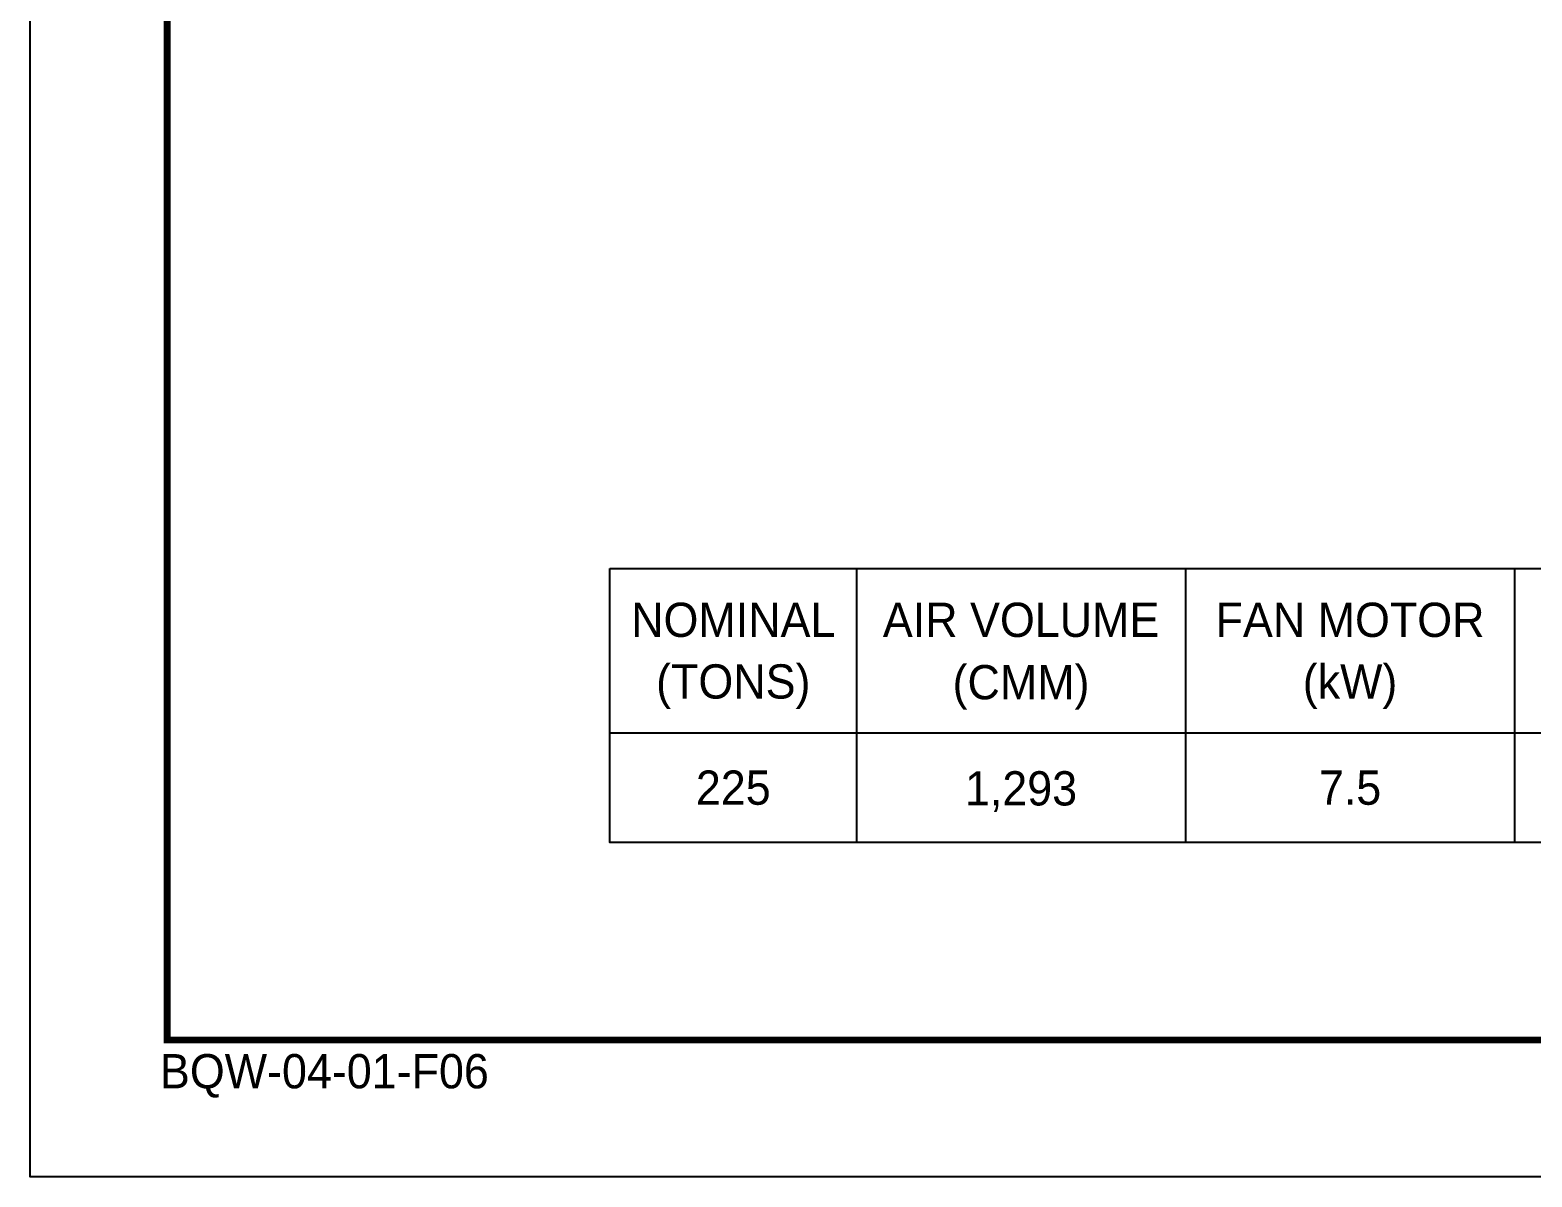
# Model space of a CAD drawing. Header units: millimetres. Extents: x 2773 to 32180, y 2797 to 23592.
# Drawn here: x 2773 to 10444, y 2797 to 8658 of the extents above; entities that cross this region are included whole.
import ezdxf
from ezdxf.enums import TextEntityAlignment as Align

# ---------------------------------------------------------------- set-up
doc = ezdxf.new("R2010")
doc.units = ezdxf.units.MM
for name, color, linetype in [('냉각탑_box', 1, 'Continuous'), ('냉각탑_form', 1, 'Continuous'), ('냉각탑_text', 3, 'Continuous')]:
    doc.layers.add(name, color=color, linetype=linetype)
doc.styles.add('돋움', font='Dotum.ttf')

# ---------------------------------------------------------------- blocks, each defined once
blk = doc.blocks.new('냉각탑form')
at = {"layer": 'Defpoints'}
blk.add_lwpolyline([(0, 297.07), (420.1, 297.07), (420.1, 0), (0, 0)], close=True, dxfattribs=at)
at = {"layer": '냉각탑_form', "const_width": 0.5}
blk.add_lwpolyline([(10, 287.07), (10, 10), (410.1, 10), (410.1, 287.07)], close=True, dxfattribs=at)
at = {"layer": '냉각탑_form', "style": '돋움'}
blk.add_text('BQW-04-01-F06', height=2.5006, dxfattribs=at).set_placement((9.48, 6.47))

msp = doc.modelspace()

# ---------------------------------------------------------------- linework, layer by layer
at = {"layer": '냉각탑_box'}
for p, q in [((6994.5, 5906.7), (6994.5, 4506.7)), ((6994.5, 5906.7), (6994.5, 4506.7)), ((8674.5, 5906.7), (8674.5, 4506.7)), ((8674.5, 5906.7), (8674.5, 4506.7)), ((10354.5, 5906.7), (10354.5, 4506.7)), ((10354.5, 5906.7), (10354.5, 4506.7)), ((5734.5, 5066.7), (20784.5, 5066.7)), ((5734.5, 5066.7), (20784.5, 5066.7))]:
    msp.add_line(p, q, dxfattribs=at)
msp.add_lwpolyline([(5734.5, 5906.7), (20784.5, 5906.7), (20784.5, 4506.7), (5734.5, 4506.7)], close=True, dxfattribs=at)
msp.add_lwpolyline([(5734.5, 5906.7), (20784.5, 5906.7), (20784.5, 4506.7), (5734.5, 4506.7)], close=True, dxfattribs=at)

# ---------------------------------------------------------------- block references
at = {"layer": '냉각탑_form', "xscale": 70.00000000000001, "yscale": 70.00000000000001, "zscale": 70.00000000000001}
msp.add_blockref('냉각탑form', (2772.8, 2797.3), dxfattribs=at)

# ---------------------------------------------------------------- texts
at = {"layer": '냉각탑_text', "style": '돋움'}
for s, p in [('NOMINAL', (6364.5, 5644.2)), ('AIR VOLUME', (7834.5, 5644.2)), ('AIR VOLUME', (7834.5, 5644.2)), ('FAN MOTOR', (9514.5, 5644.2)), ('FAN MOTOR', (9514.5, 5644.2)), ('(TONS)', (6364.5, 5329.2)), ('(CMM)', (7834.1, 5325.5)), ('(CMM)', (7834.1, 5325.5)), ('(kW)', (9514.5, 5329.2)), ('(kW)', (9514.5, 5329.2)), ('225', (6364.5, 4786.7)), ('1,293', (7834.1, 4783)), ('7.5', (9514.5, 4786.7))]:
    msp.add_text(s, height=175, dxfattribs=at).set_placement(p, align=Align.MIDDLE_CENTER)

doc.saveas('drawing.dxf')
